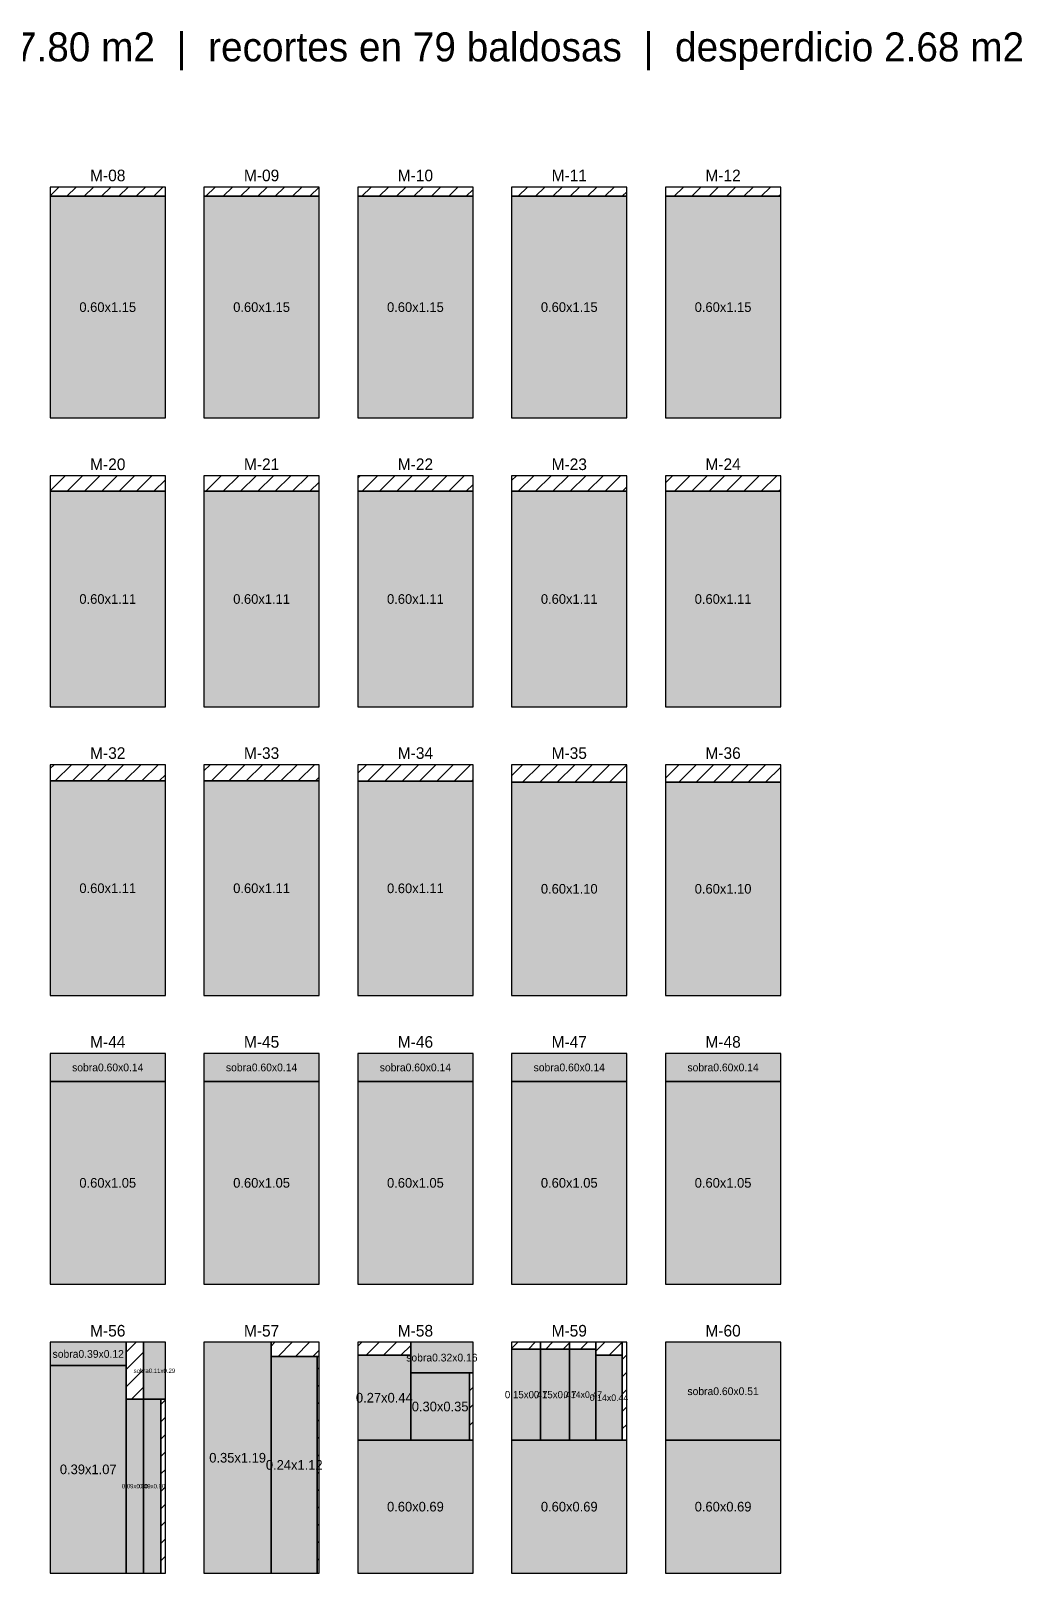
# Model space of a CAD drawing. Header units: metres. Extents: x -0.1 to 11.2, y -28.4 to 0.4.
# Drawn here: x 5.47 to 10.6, y -7.57 to 0.41 of the extents above; entities that cross this region are included whole.
import ezdxf
from ezdxf.enums import TextEntityAlignment as Align

# ---------------------------------------------------------------- set-up
doc = ezdxf.new("R2010")
doc.units = ezdxf.units.M
for name, color, linetype in [('BALDOSA', 7, 'Continuous'), ('DESPERDICIO', 1, 'Continuous'), ('PIEZA', 3, 'Continuous'), ('PIEZA_TXT', 7, 'Continuous'), ('SOBRANTE', 2, 'Continuous'), ('TITULO', 5, 'Continuous')]:
    doc.layers.add(name, color=color, linetype=linetype)

msp = doc.modelspace()

# ---------------------------------------------------------------- hatches: boundary and pattern name
at = {"layer": 'DESPERDICIO'}
h = msp.add_hatch(dxfattribs=at)
h.set_pattern_fill('ANSI31', scale=0.02)
h.paths.add_polyline_path([(5.572, -0.448), (6.168, -0.448), (6.168, -0.4), (5.572, -0.4)])
h = msp.add_hatch(dxfattribs=at)
h.set_pattern_fill('ANSI31', scale=0.02)
h.paths.add_polyline_path([(6.368, -0.448), (6.964, -0.448), (6.964, -0.4), (6.368, -0.4)])
h = msp.add_hatch(dxfattribs=at)
h.set_pattern_fill('ANSI31', scale=0.02)
h.paths.add_polyline_path([(7.164, -0.448), (7.76, -0.448), (7.76, -0.4), (7.164, -0.4)])
h = msp.add_hatch(dxfattribs=at)
h.set_pattern_fill('ANSI31', scale=0.02)
h.paths.add_polyline_path([(7.96, -0.448), (8.556, -0.448), (8.556, -0.4), (7.96, -0.4)])
h = msp.add_hatch(dxfattribs=at)
h.set_pattern_fill('ANSI31', scale=0.02)
h.paths.add_polyline_path([(8.756, -0.448), (9.352, -0.448), (9.352, -0.4), (8.756, -0.4)])
h = msp.add_hatch(dxfattribs=at)
h.set_pattern_fill('ANSI31', scale=0.02)
h.paths.add_polyline_path([(5.572, -1.974), (6.168, -1.974), (6.168, -1.894), (5.572, -1.894)])
h = msp.add_hatch(dxfattribs=at)
h.set_pattern_fill('ANSI31', scale=0.02)
h.paths.add_polyline_path([(6.368, -1.974), (6.964, -1.974), (6.964, -1.894), (6.368, -1.894)])
h = msp.add_hatch(dxfattribs=at)
h.set_pattern_fill('ANSI31', scale=0.02)
h.paths.add_polyline_path([(7.164, -1.974), (7.76, -1.974), (7.76, -1.894), (7.164, -1.894)])
h = msp.add_hatch(dxfattribs=at)
h.set_pattern_fill('ANSI31', scale=0.02)
h.paths.add_polyline_path([(7.96, -1.974), (8.556, -1.974), (8.556, -1.894), (7.96, -1.894)])
h = msp.add_hatch(dxfattribs=at)
h.set_pattern_fill('ANSI31', scale=0.02)
h.paths.add_polyline_path([(8.756, -1.974), (9.352, -1.974), (9.352, -1.894), (8.756, -1.894)])
h = msp.add_hatch(dxfattribs=at)
h.set_pattern_fill('ANSI31', scale=0.02)
h.paths.add_polyline_path([(5.572, -3.472), (6.168, -3.472), (6.168, -3.388), (5.572, -3.388)])
h = msp.add_hatch(dxfattribs=at)
h.set_pattern_fill('ANSI31', scale=0.02)
h.paths.add_polyline_path([(6.368, -3.472), (6.964, -3.472), (6.964, -3.388), (6.368, -3.388)])
h = msp.add_hatch(dxfattribs=at)
h.set_pattern_fill('ANSI31', scale=0.02)
h.paths.add_polyline_path([(7.164, -3.473), (7.76, -3.473), (7.76, -3.388), (7.164, -3.388)])
h = msp.add_hatch(dxfattribs=at)
h.set_pattern_fill('ANSI31', scale=0.02)
h.paths.add_polyline_path([(7.96, -3.478), (8.556, -3.478), (8.556, -3.388), (7.96, -3.388)])
h = msp.add_hatch(dxfattribs=at)
h.set_pattern_fill('ANSI31', scale=0.02)
h.paths.add_polyline_path([(8.756, -3.478), (9.352, -3.478), (9.352, -3.388), (8.756, -3.388)])
h = msp.add_hatch(dxfattribs=at)
h.set_pattern_fill('ANSI31', scale=0.02)
h.paths.add_polyline_path([(5.966, -6.67), (6.055, -6.67), (6.055, -6.376), (5.966, -6.376)])
h = msp.add_hatch(dxfattribs=at)
h.set_pattern_fill('ANSI31', scale=0.02)
h.paths.add_polyline_path([(6.716, -6.45), (6.964, -6.45), (6.964, -6.376), (6.716, -6.376)])
h = msp.add_hatch(dxfattribs=at)
h.set_pattern_fill('ANSI31', scale=0.02)
h.paths.add_polyline_path([(7.164, -6.443), (7.438, -6.443), (7.438, -6.376), (7.164, -6.376)])
h = msp.add_hatch(dxfattribs=at)
h.set_pattern_fill('ANSI31', scale=0.02)
h.paths.add_polyline_path([(7.96, -6.411), (8.11, -6.411), (8.11, -6.376), (7.96, -6.376)])
h = msp.add_hatch(dxfattribs=at)
h.set_pattern_fill('ANSI31', scale=0.02)
h.paths.add_polyline_path([(8.11, -6.411), (8.26, -6.411), (8.26, -6.376), (8.11, -6.376)])
h = msp.add_hatch(dxfattribs=at)
h.set_pattern_fill('ANSI31', scale=0.02)
h.paths.add_polyline_path([(8.26, -6.411), (8.396, -6.411), (8.396, -6.376), (8.26, -6.376)])
h = msp.add_hatch(dxfattribs=at)
h.set_pattern_fill('ANSI31', scale=0.02)
h.paths.add_polyline_path([(8.396, -6.443), (8.532, -6.443), (8.532, -6.376), (8.396, -6.376)])
h = msp.add_hatch(dxfattribs=at)
h.set_pattern_fill('ANSI31', scale=0.02)
h.paths.add_polyline_path([(8.532, -6.882), (8.556, -6.882), (8.556, -6.376), (8.532, -6.376)])
h = msp.add_hatch(dxfattribs=at)
h.set_pattern_fill('ANSI31', scale=0.02)
h.paths.add_polyline_path([(6.954, -7.57), (6.964, -7.57), (6.964, -6.45), (6.954, -6.45)])
h = msp.add_hatch(dxfattribs=at)
h.set_pattern_fill('ANSI31', scale=0.02)
h.paths.add_polyline_path([(7.742, -6.882), (7.76, -6.882), (7.76, -6.534), (7.742, -6.534)])
h = msp.add_hatch(dxfattribs=at)
h.set_pattern_fill('ANSI31', scale=0.02)
h.paths.add_polyline_path([(6.144, -7.57), (6.168, -7.57), (6.168, -6.67), (6.144, -6.67)])
at = {"layer": 'PIEZA'}
h = msp.add_hatch(color=3, dxfattribs=at)
h.dxf.hatch_style = 1
h.paths.add_polyline_path([(5.572, -1.594), (6.168, -1.594), (6.168, -0.448), (5.572, -0.448)])
h = msp.add_hatch(color=3, dxfattribs=at)
h.dxf.hatch_style = 1
h.paths.add_polyline_path([(6.368, -1.594), (6.964, -1.594), (6.964, -0.448), (6.368, -0.448)])
h = msp.add_hatch(color=3, dxfattribs=at)
h.dxf.hatch_style = 1
h.paths.add_polyline_path([(7.164, -1.594), (7.76, -1.594), (7.76, -0.448), (7.164, -0.448)])
h = msp.add_hatch(color=3, dxfattribs=at)
h.dxf.hatch_style = 1
h.paths.add_polyline_path([(7.96, -1.594), (8.556, -1.594), (8.556, -0.448), (7.96, -0.448)])
h = msp.add_hatch(color=3, dxfattribs=at)
h.dxf.hatch_style = 1
h.paths.add_polyline_path([(8.756, -1.594), (9.352, -1.594), (9.352, -0.448), (8.756, -0.448)])
h = msp.add_hatch(color=3, dxfattribs=at)
h.dxf.hatch_style = 1
h.paths.add_polyline_path([(5.572, -3.088), (6.168, -3.088), (6.168, -1.974), (5.572, -1.974)])
h = msp.add_hatch(color=3, dxfattribs=at)
h.dxf.hatch_style = 1
h.paths.add_polyline_path([(6.368, -3.088), (6.964, -3.088), (6.964, -1.974), (6.368, -1.974)])
h = msp.add_hatch(color=3, dxfattribs=at)
h.dxf.hatch_style = 1
h.paths.add_polyline_path([(7.164, -3.088), (7.76, -3.088), (7.76, -1.974), (7.164, -1.974)])
h = msp.add_hatch(color=3, dxfattribs=at)
h.dxf.hatch_style = 1
h.paths.add_polyline_path([(7.96, -3.088), (8.556, -3.088), (8.556, -1.974), (7.96, -1.974)])
h = msp.add_hatch(color=3, dxfattribs=at)
h.dxf.hatch_style = 1
h.paths.add_polyline_path([(8.756, -3.088), (9.352, -3.088), (9.352, -1.974), (8.756, -1.974)])
h = msp.add_hatch(color=3, dxfattribs=at)
h.dxf.hatch_style = 1
h.paths.add_polyline_path([(5.572, -4.582), (6.168, -4.582), (6.168, -3.472), (5.572, -3.472)])
h = msp.add_hatch(color=3, dxfattribs=at)
h.dxf.hatch_style = 1
h.paths.add_polyline_path([(6.368, -4.582), (6.964, -4.582), (6.964, -3.472), (6.368, -3.472)])
h = msp.add_hatch(color=3, dxfattribs=at)
h.dxf.hatch_style = 1
h.paths.add_polyline_path([(7.164, -4.582), (7.76, -4.582), (7.76, -3.473), (7.164, -3.473)])
h = msp.add_hatch(color=3, dxfattribs=at)
h.dxf.hatch_style = 1
h.paths.add_polyline_path([(7.96, -4.582), (8.556, -4.582), (8.556, -3.478), (7.96, -3.478)])
h = msp.add_hatch(color=3, dxfattribs=at)
h.dxf.hatch_style = 1
h.paths.add_polyline_path([(8.756, -4.582), (9.352, -4.582), (9.352, -3.478), (8.756, -3.478)])
h = msp.add_hatch(color=3, dxfattribs=at)
h.dxf.hatch_style = 1
h.paths.add_polyline_path([(5.572, -6.076), (6.168, -6.076), (6.168, -5.026), (5.572, -5.026)])
h = msp.add_hatch(color=3, dxfattribs=at)
h.dxf.hatch_style = 1
h.paths.add_polyline_path([(6.368, -6.076), (6.964, -6.076), (6.964, -5.026), (6.368, -5.026)])
h = msp.add_hatch(color=3, dxfattribs=at)
h.dxf.hatch_style = 1
h.paths.add_polyline_path([(7.164, -6.076), (7.76, -6.076), (7.76, -5.026), (7.164, -5.026)])
h = msp.add_hatch(color=3, dxfattribs=at)
h.dxf.hatch_style = 1
h.paths.add_polyline_path([(7.96, -6.076), (8.556, -6.076), (8.556, -5.026), (7.96, -5.026)])
h = msp.add_hatch(color=3, dxfattribs=at)
h.dxf.hatch_style = 1
h.paths.add_polyline_path([(8.756, -6.076), (9.352, -6.076), (9.352, -5.026), (8.756, -5.026)])
h = msp.add_hatch(color=3, dxfattribs=at)
h.dxf.hatch_style = 1
h.paths.add_polyline_path([(6.368, -7.57), (6.716, -7.57), (6.716, -6.376), (6.368, -6.376)])
h = msp.add_hatch(color=3, dxfattribs=at)
h.dxf.hatch_style = 1
h.paths.add_polyline_path([(6.716, -7.57), (6.954, -7.57), (6.954, -6.45), (6.716, -6.45)])
h = msp.add_hatch(color=3, dxfattribs=at)
h.dxf.hatch_style = 1
h.paths.add_polyline_path([(7.164, -6.882), (7.438, -6.882), (7.438, -6.443), (7.164, -6.443)])
h = msp.add_hatch(color=3, dxfattribs=at)
h.dxf.hatch_style = 1
h.paths.add_polyline_path([(7.96, -6.882), (8.11, -6.882), (8.11, -6.411), (7.96, -6.411)])
h = msp.add_hatch(color=3, dxfattribs=at)
h.dxf.hatch_style = 1
h.paths.add_polyline_path([(8.11, -6.882), (8.26, -6.882), (8.26, -6.411), (8.11, -6.411)])
h = msp.add_hatch(color=3, dxfattribs=at)
h.dxf.hatch_style = 1
h.paths.add_polyline_path([(8.26, -6.882), (8.396, -6.882), (8.396, -6.411), (8.26, -6.411)])
h = msp.add_hatch(color=3, dxfattribs=at)
h.dxf.hatch_style = 1
h.paths.add_polyline_path([(8.396, -6.882), (8.532, -6.882), (8.532, -6.443), (8.396, -6.443)])
h = msp.add_hatch(color=3, dxfattribs=at)
h.dxf.hatch_style = 1
h.paths.add_polyline_path([(5.572, -7.57), (5.966, -7.57), (5.966, -6.496), (5.572, -6.496)])
h = msp.add_hatch(color=3, dxfattribs=at)
h.dxf.hatch_style = 1
h.paths.add_polyline_path([(7.438, -6.882), (7.742, -6.882), (7.742, -6.534), (7.438, -6.534)])
h = msp.add_hatch(color=3, dxfattribs=at)
h.dxf.hatch_style = 1
h.paths.add_polyline_path([(5.966, -7.57), (6.055, -7.57), (6.055, -6.67), (5.966, -6.67)])
h = msp.add_hatch(color=3, dxfattribs=at)
h.dxf.hatch_style = 1
h.paths.add_polyline_path([(6.055, -7.57), (6.144, -7.57), (6.144, -6.67), (6.055, -6.67)])
h = msp.add_hatch(color=3, dxfattribs=at)
h.dxf.hatch_style = 1
h.paths.add_polyline_path([(7.164, -7.57), (7.76, -7.57), (7.76, -6.882), (7.164, -6.882)])
h = msp.add_hatch(color=3, dxfattribs=at)
h.dxf.hatch_style = 1
h.paths.add_polyline_path([(7.96, -7.57), (8.556, -7.57), (8.556, -6.882), (7.96, -6.882)])
h = msp.add_hatch(color=3, dxfattribs=at)
h.dxf.hatch_style = 1
h.paths.add_polyline_path([(8.756, -7.57), (9.352, -7.57), (9.352, -6.882), (8.756, -6.882)])
at = {"layer": 'SOBRANTE'}
h = msp.add_hatch(color=2, dxfattribs=at)
h.dxf.hatch_style = 1
h.paths.add_polyline_path([(5.572, -5.026), (6.168, -5.026), (6.168, -4.882), (5.572, -4.882)])
h = msp.add_hatch(color=2, dxfattribs=at)
h.dxf.hatch_style = 1
h.paths.add_polyline_path([(6.368, -5.026), (6.964, -5.026), (6.964, -4.882), (6.368, -4.882)])
h = msp.add_hatch(color=2, dxfattribs=at)
h.dxf.hatch_style = 1
h.paths.add_polyline_path([(7.164, -5.026), (7.76, -5.026), (7.76, -4.882), (7.164, -4.882)])
h = msp.add_hatch(color=2, dxfattribs=at)
h.dxf.hatch_style = 1
h.paths.add_polyline_path([(7.96, -5.026), (8.556, -5.026), (8.556, -4.882), (7.96, -4.882)])
h = msp.add_hatch(color=2, dxfattribs=at)
h.dxf.hatch_style = 1
h.paths.add_polyline_path([(8.756, -5.026), (9.352, -5.026), (9.352, -4.882), (8.756, -4.882)])
h = msp.add_hatch(color=2, dxfattribs=at)
h.dxf.hatch_style = 1
h.paths.add_polyline_path([(5.572, -6.496), (5.966, -6.496), (5.966, -6.376), (5.572, -6.376)])
h = msp.add_hatch(color=2, dxfattribs=at)
h.dxf.hatch_style = 1
h.paths.add_polyline_path([(6.055, -6.67), (6.168, -6.67), (6.168, -6.376), (6.055, -6.376)])
h = msp.add_hatch(color=2, dxfattribs=at)
h.dxf.hatch_style = 1
h.paths.add_polyline_path([(7.438, -6.534), (7.76, -6.534), (7.76, -6.376), (7.438, -6.376)])
h = msp.add_hatch(color=2, dxfattribs=at)
h.dxf.hatch_style = 1
h.paths.add_polyline_path([(8.756, -6.882), (9.352, -6.882), (9.352, -6.376), (8.756, -6.376)])

# ---------------------------------------------------------------- linework, layer by layer
at = {"layer": 'BALDOSA'}
for points in [[(5.572, -1.594), (6.168, -1.594), (6.168, -0.4), (5.572, -0.4)], [(6.368, -1.594), (6.964, -1.594), (6.964, -0.4), (6.368, -0.4)], [(7.164, -1.594), (7.76, -1.594), (7.76, -0.4), (7.164, -0.4)], [(7.96, -1.594), (8.556, -1.594), (8.556, -0.4), (7.96, -0.4)], [(8.756, -1.594), (9.352, -1.594), (9.352, -0.4), (8.756, -0.4)], [(5.572, -3.088), (6.168, -3.088), (6.168, -1.894), (5.572, -1.894)], [(6.368, -3.088), (6.964, -3.088), (6.964, -1.894), (6.368, -1.894)], [(7.164, -3.088), (7.76, -3.088), (7.76, -1.894), (7.164, -1.894)], [(7.96, -3.088), (8.556, -3.088), (8.556, -1.894), (7.96, -1.894)], [(8.756, -3.088), (9.352, -3.088), (9.352, -1.894), (8.756, -1.894)], [(5.572, -4.582), (6.168, -4.582), (6.168, -3.388), (5.572, -3.388)], [(6.368, -4.582), (6.964, -4.582), (6.964, -3.388), (6.368, -3.388)], [(7.164, -4.582), (7.76, -4.582), (7.76, -3.388), (7.164, -3.388)], [(7.96, -4.582), (8.556, -4.582), (8.556, -3.388), (7.96, -3.388)], [(8.756, -4.582), (9.352, -4.582), (9.352, -3.388), (8.756, -3.388)], [(5.572, -6.076), (6.168, -6.076), (6.168, -4.882), (5.572, -4.882)], [(6.368, -6.076), (6.964, -6.076), (6.964, -4.882), (6.368, -4.882)], [(7.164, -6.076), (7.76, -6.076), (7.76, -4.882), (7.164, -4.882)], [(7.96, -6.076), (8.556, -6.076), (8.556, -4.882), (7.96, -4.882)], [(8.756, -6.076), (9.352, -6.076), (9.352, -4.882), (8.756, -4.882)], [(5.572, -7.57), (6.168, -7.57), (6.168, -6.376), (5.572, -6.376)], [(6.368, -7.57), (6.964, -7.57), (6.964, -6.376), (6.368, -6.376)], [(7.164, -7.57), (7.76, -7.57), (7.76, -6.376), (7.164, -6.376)], [(7.96, -7.57), (8.556, -7.57), (8.556, -6.376), (7.96, -6.376)], [(8.756, -7.57), (9.352, -7.57), (9.352, -6.376), (8.756, -6.376)]]:
    msp.add_lwpolyline(points, close=True, dxfattribs=at)
at = {"layer": 'DESPERDICIO'}
for points in [[(5.572, -0.448), (6.168, -0.448), (6.168, -0.4), (5.572, -0.4)], [(6.368, -0.448), (6.964, -0.448), (6.964, -0.4), (6.368, -0.4)], [(7.164, -0.448), (7.76, -0.448), (7.76, -0.4), (7.164, -0.4)], [(7.96, -0.448), (8.556, -0.448), (8.556, -0.4), (7.96, -0.4)], [(8.756, -0.448), (9.352, -0.448), (9.352, -0.4), (8.756, -0.4)], [(5.572, -1.974), (6.168, -1.974), (6.168, -1.894), (5.572, -1.894)], [(6.368, -1.974), (6.964, -1.974), (6.964, -1.894), (6.368, -1.894)], [(7.164, -1.974), (7.76, -1.974), (7.76, -1.894), (7.164, -1.894)], [(7.96, -1.974), (8.556, -1.974), (8.556, -1.894), (7.96, -1.894)], [(8.756, -1.974), (9.352, -1.974), (9.352, -1.894), (8.756, -1.894)], [(5.572, -3.472), (6.168, -3.472), (6.168, -3.388), (5.572, -3.388)], [(6.368, -3.472), (6.964, -3.472), (6.964, -3.388), (6.368, -3.388)], [(7.164, -3.473), (7.76, -3.473), (7.76, -3.388), (7.164, -3.388)], [(7.96, -3.478), (8.556, -3.478), (8.556, -3.388), (7.96, -3.388)], [(8.756, -3.478), (9.352, -3.478), (9.352, -3.388), (8.756, -3.388)], [(5.966, -6.67), (6.055, -6.67), (6.055, -6.376), (5.966, -6.376)], [(6.716, -6.45), (6.964, -6.45), (6.964, -6.376), (6.716, -6.376)], [(7.164, -6.443), (7.438, -6.443), (7.438, -6.376), (7.164, -6.376)], [(7.96, -6.411), (8.11, -6.411), (8.11, -6.376), (7.96, -6.376)], [(8.11, -6.411), (8.26, -6.411), (8.26, -6.376), (8.11, -6.376)], [(8.26, -6.411), (8.396, -6.411), (8.396, -6.376), (8.26, -6.376)], [(8.396, -6.443), (8.532, -6.443), (8.532, -6.376), (8.396, -6.376)], [(8.532, -6.882), (8.556, -6.882), (8.556, -6.376), (8.532, -6.376)], [(6.954, -7.57), (6.964, -7.57), (6.964, -6.45), (6.954, -6.45)], [(7.742, -6.882), (7.76, -6.882), (7.76, -6.534), (7.742, -6.534)], [(6.144, -7.57), (6.168, -7.57), (6.168, -6.67), (6.144, -6.67)]]:
    msp.add_lwpolyline(points, close=True, dxfattribs=at)
at = {"layer": 'PIEZA'}
for points in [[(5.572, -1.594), (6.168, -1.594), (6.168, -0.448), (5.572, -0.448)], [(6.368, -1.594), (6.964, -1.594), (6.964, -0.448), (6.368, -0.448)], [(7.164, -1.594), (7.76, -1.594), (7.76, -0.448), (7.164, -0.448)], [(7.96, -1.594), (8.556, -1.594), (8.556, -0.448), (7.96, -0.448)], [(8.756, -1.594), (9.352, -1.594), (9.352, -0.448), (8.756, -0.448)], [(5.572, -3.088), (6.168, -3.088), (6.168, -1.974), (5.572, -1.974)], [(6.368, -3.088), (6.964, -3.088), (6.964, -1.974), (6.368, -1.974)], [(7.164, -3.088), (7.76, -3.088), (7.76, -1.974), (7.164, -1.974)], [(7.96, -3.088), (8.556, -3.088), (8.556, -1.974), (7.96, -1.974)], [(8.756, -3.088), (9.352, -3.088), (9.352, -1.974), (8.756, -1.974)], [(5.572, -4.582), (6.168, -4.582), (6.168, -3.472), (5.572, -3.472)], [(6.368, -4.582), (6.964, -4.582), (6.964, -3.472), (6.368, -3.472)], [(7.164, -4.582), (7.76, -4.582), (7.76, -3.473), (7.164, -3.473)], [(7.96, -4.582), (8.556, -4.582), (8.556, -3.478), (7.96, -3.478)], [(8.756, -4.582), (9.352, -4.582), (9.352, -3.478), (8.756, -3.478)], [(5.572, -6.076), (6.168, -6.076), (6.168, -5.026), (5.572, -5.026)], [(6.368, -6.076), (6.964, -6.076), (6.964, -5.026), (6.368, -5.026)], [(7.164, -6.076), (7.76, -6.076), (7.76, -5.026), (7.164, -5.026)], [(7.96, -6.076), (8.556, -6.076), (8.556, -5.026), (7.96, -5.026)], [(8.756, -6.076), (9.352, -6.076), (9.352, -5.026), (8.756, -5.026)], [(6.368, -7.57), (6.716, -7.57), (6.716, -6.376), (6.368, -6.376)], [(6.716, -7.57), (6.954, -7.57), (6.954, -6.45), (6.716, -6.45)], [(7.164, -6.882), (7.438, -6.882), (7.438, -6.443), (7.164, -6.443)], [(7.96, -6.882), (8.11, -6.882), (8.11, -6.411), (7.96, -6.411)], [(8.11, -6.882), (8.26, -6.882), (8.26, -6.411), (8.11, -6.411)], [(8.26, -6.882), (8.396, -6.882), (8.396, -6.411), (8.26, -6.411)], [(8.396, -6.882), (8.532, -6.882), (8.532, -6.443), (8.396, -6.443)], [(5.572, -7.57), (5.966, -7.57), (5.966, -6.496), (5.572, -6.496)], [(7.438, -6.882), (7.742, -6.882), (7.742, -6.534), (7.438, -6.534)], [(5.966, -7.57), (6.055, -7.57), (6.055, -6.67), (5.966, -6.67)], [(6.055, -7.57), (6.144, -7.57), (6.144, -6.67), (6.055, -6.67)], [(7.164, -7.57), (7.76, -7.57), (7.76, -6.882), (7.164, -6.882)], [(7.96, -7.57), (8.556, -7.57), (8.556, -6.882), (7.96, -6.882)], [(8.756, -7.57), (9.352, -7.57), (9.352, -6.882), (8.756, -6.882)]]:
    msp.add_lwpolyline(points, close=True, dxfattribs=at)
at = {"layer": 'SOBRANTE'}
for points in [[(5.572, -5.026), (6.168, -5.026), (6.168, -4.882), (5.572, -4.882)], [(6.368, -5.026), (6.964, -5.026), (6.964, -4.882), (6.368, -4.882)], [(7.164, -5.026), (7.76, -5.026), (7.76, -4.882), (7.164, -4.882)], [(7.96, -5.026), (8.556, -5.026), (8.556, -4.882), (7.96, -4.882)], [(8.756, -5.026), (9.352, -5.026), (9.352, -4.882), (8.756, -4.882)], [(5.572, -6.496), (5.966, -6.496), (5.966, -6.376), (5.572, -6.376)], [(6.055, -6.67), (6.168, -6.67), (6.168, -6.376), (6.055, -6.376)], [(7.438, -6.534), (7.76, -6.534), (7.76, -6.376), (7.438, -6.376)], [(8.756, -6.882), (9.352, -6.882), (9.352, -6.376), (8.756, -6.376)]]:
    msp.add_lwpolyline(points, close=True, dxfattribs=at)

# ---------------------------------------------------------------- texts
at = {"layer": 'PIEZA_TXT'}
for s, height, p in [('0.60x1.15', 0.05, (5.87, -1.021)), ('0.60x1.15', 0.05, (6.666, -1.021)), ('0.60x1.15', 0.05, (7.462, -1.021)), ('0.60x1.15', 0.05, (8.258, -1.021)), ('0.60x1.15', 0.05, (9.054, -1.021)), ('0.60x1.11', 0.05, (5.87, -2.531)), ('0.60x1.11', 0.05, (6.666, -2.531)), ('0.60x1.11', 0.05, (7.462, -2.531)), ('0.60x1.11', 0.05, (8.258, -2.531)), ('0.60x1.11', 0.05, (9.054, -2.531)), ('0.60x1.11', 0.05, (5.87, -4.027)), ('0.60x1.11', 0.05, (6.666, -4.027)), ('0.60x1.11', 0.05, (7.462, -4.0275)), ('0.60x1.10', 0.05, (8.258, -4.03)), ('0.60x1.10', 0.05, (9.054, -4.03)), ('sobra0.60x0.14', 0.04, (5.87, -4.954)), ('sobra0.60x0.14', 0.04, (6.666, -4.954)), ('sobra0.60x0.14', 0.04, (7.462, -4.954)), ('sobra0.60x0.14', 0.04, (8.258, -4.954)), ('sobra0.60x0.14', 0.04, (9.054, -4.954)), ('0.60x1.05', 0.05, (5.87, -5.551)), ('0.60x1.05', 0.05, (6.666, -5.551)), ('0.60x1.05', 0.05, (7.462, -5.551)), ('0.60x1.05', 0.05, (8.258, -5.551)), ('0.60x1.05', 0.05, (9.054, -5.551)), ('sobra0.39x0.12', 0.04, (5.769, -6.436)), ('sobra0.32x0.16', 0.04, (7.599, -6.455)), ('sobra0.11x0.29', 0.0226, (6.1115, -6.523)), ('sobra0.60x0.51', 0.04, (9.054, -6.629)), ('0.27x0.44', 0.05, (7.301, -6.6625)), ('0.30x0.35', 0.05, (7.59, -6.708)), ('0.15x0.47', 0.0375, (8.035, -6.6465)), ('0.15x0.47', 0.0375, (8.185, -6.6465)), ('0.14x0.47', 0.034, (8.328, -6.6465)), ('0.14x0.44', 0.034, (8.464, -6.6625)), ('0.39x1.07', 0.05, (5.769, -7.033)), ('0.35x1.19', 0.05, (6.542, -6.973)), ('0.24x1.12', 0.05, (6.835, -7.01)), ('0.09x0.90', 0.02225, (6.0105, -7.12)), ('0.09x0.90', 0.02225, (6.0995, -7.12)), ('0.60x0.69', 0.05, (7.462, -7.226)), ('0.60x0.69', 0.05, (8.258, -7.226)), ('0.60x0.69', 0.05, (9.054, -7.226))]:
    msp.add_text(s, height=height, dxfattribs=at).set_placement(p, align=Align.MIDDLE_CENTER)
at = {"layer": 'TITULO'}
msp.add_text('Moret  |  baldosa 0.596x1.194 m  |  179 pzas = 90 cajas = 127.80 m2  |  recortes en 79 baldosas  |  desperdicio 2.68 m2', height=0.15, dxfattribs=at).set_placement((0, 0.25))
for s, p in [('M-08', (5.87, -0.34)), ('M-09', (6.666, -0.34)), ('M-10', (7.462, -0.34)), ('M-11', (8.258, -0.34)), ('M-12', (9.054, -0.34)), ('M-20', (5.87, -1.834)), ('M-21', (6.666, -1.834)), ('M-22', (7.462, -1.834)), ('M-23', (8.258, -1.834)), ('M-24', (9.054, -1.834)), ('M-32', (5.87, -3.328)), ('M-33', (6.666, -3.328)), ('M-34', (7.462, -3.328)), ('M-35', (8.258, -3.328)), ('M-36', (9.054, -3.328)), ('M-44', (5.87, -4.822)), ('M-45', (6.666, -4.822)), ('M-46', (7.462, -4.822)), ('M-47', (8.258, -4.822)), ('M-48', (9.054, -4.822)), ('M-56', (5.87, -6.316)), ('M-57', (6.666, -6.316)), ('M-58', (7.462, -6.316)), ('M-59', (8.258, -6.316)), ('M-60', (9.054, -6.316))]:
    msp.add_text(s, height=0.06, dxfattribs=at).set_placement(p, align=Align.MIDDLE_CENTER)

doc.saveas('drawing.dxf')
